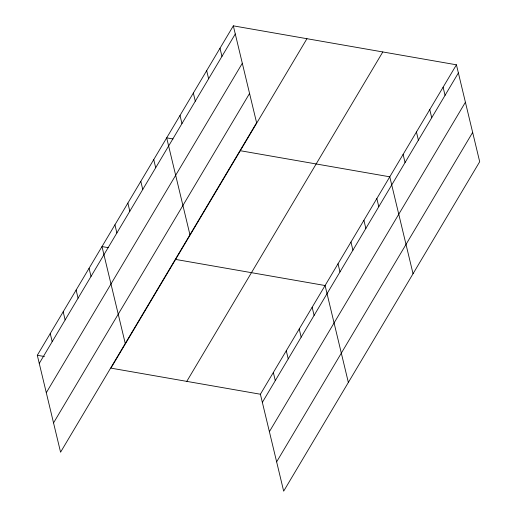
<?xml version="1.0" encoding="UTF-8"?>
<svg xmlns="http://www.w3.org/2000/svg" width="517" height="517" viewBox="0 0 517 517"><rect width="100%" height="100%" fill="white"/><g stroke="black" fill="none" stroke-linecap="round" stroke-linejoin="round"><path stroke-width="0.78" d="M233.329 25.85L256.6 122.768L60.573 452.194L37.308 355.276L233.329 25.85L456.427 64.806L479.692 161.724L283.671 491.15L260.4 394.232L456.427 64.806M39.26 363.406L235.28 33.98M46.291 392.707L242.318 63.281M53.542 422.893L249.562 93.467M306.949 38.704L110.929 368.13L260.4 394.232M186.779 381.378L382.806 51.952M262.352 402.368L458.379 72.942M269.389 431.663L465.41 102.237M276.634 461.849L472.661 132.423M173.014 138.963L166.681 137.858L189.952 234.77M240.302 150.712L389.779 176.814L413.044 273.726M108.331 247.669L101.998 246.564L125.263 343.482M175.618 259.424L325.09 285.526L348.355 382.438M37.308 355.276L44.43 356.523M443.095 87.211L445.047 95.341M429.769 109.61L431.721 117.74M416.437 132.009L418.389 140.146M403.105 154.415L405.057 162.545M376.841 198.554L378.793 206.69M363.903 220.3L365.855 228.43M350.965 242.04L352.917 250.17M338.028 263.78L339.979 271.916M312.152 307.266L314.103 315.396M299.214 329.006L301.165 337.142M220.003 48.249L221.955 56.385M286.276 350.752L288.228 358.882M206.671 70.655L208.622 78.784M273.338 372.492L275.29 380.622M193.339 93.054L195.297 101.183M180.013 115.453L181.965 123.589M153.743 159.598L155.695 167.728M140.805 181.338L142.757 189.474M127.867 203.084L129.825 211.214M114.936 224.824L116.887 232.954M89.06 268.31L91.011 276.44M76.122 290.05L78.073 298.18M63.184 311.79L65.136 319.926M50.246 333.536L52.198 341.666"/></g></svg>
